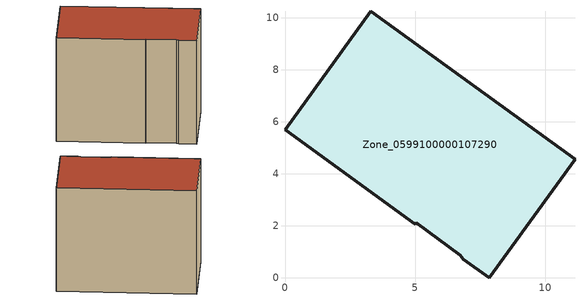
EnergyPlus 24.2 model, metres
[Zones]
Zone_0599100000107290
 floor ground (C_G): 6.86,0.72 6.74,0.86 5.04,2.11 5.01,2.06 0,5.69 3.31,10.26 11.15,4.57 7.85,0 z0
 wall outside (C_F): 0,5.69 5.01,2.06 5.04,2.11 6.74,0.86 6.86,0.72 7.85,0 11.15,4.57 3.31,10.26 0,5.69 z0:7.76
 roof outside (C_R): 6.74,0.86 6.86,0.72 7.85,0 11.15,4.57 3.31,10.26 0,5.69 5.01,2.06 5.04,2.11 z7.76
[BUILDING]
Pand.0599100000107290: North Axis=0; Terrain=City; Loads Convergence Tolerance Value=0.04; Temperature Convergence Tolerance Value=0.4; Solar Distribution=FullExterior; Maximum Number of Warmup Days=25; Minimum Number of Warmup Days=1
[Site:Location]
Rotterdam.The.Hague.AP_ZH_NLD Design_Conditions: Latitude=51.96; Longitude=4.45; Time Zone=1; Elevation=-4.5
[SITE:GROUNDTEMPERATURE:BUILDINGSURFACE]
18, 18, 18, 18, 18, 18, 18, 18, 18, 18, 18, 18
[MATERIAL] Thermal Absorptance=0.9; Solar Absorptance=0.7; Visible Absorptance=0.7
Name | Roughness | Thickness | Conductivity | Density | Specific Heat
G.TC.1975-1991 | MediumSmooth | 0.15 | 0.288461 | 540 | 1210
F.TC.1975-1991 | Rough | 0.3 | 0.230769 | 1920 | 840
R.TC.1975-1991 | MediumRough | 0.2 | 0.153846 | 1500 | 1000
[CONSTRUCTION]
C_G: G.TC.1975-1991
C_F: F.TC.1975-1991
C_R: R.TC.1975-1991
[ZONE]
Zone_0599100000107290: Type=1; Multiplier=1; Ceiling Height=Autocalculate; Volume=Autocalculate; Floor Area=autocalculate; Part of Total Floor Area=Yes
[ZONEINFILTRATION:DESIGNFLOWRATE]
Infil_Zone_0599100000107290: Zone or ZoneList or Space or SpaceList=Zone_0599100000107290; Schedule=AlwaysOn; Design Flow Rate Calculation Method=Flow/Area; Flow Rate per Floor Area=0.003; Constant Term Coefficient=1; Temperature Term Coefficient=0; Velocity Term Coefficient=0; Velocity Squared Term Coefficient=0
[HVACTEMPLATE:ZONE:IDEALLOADSAIRSYSTEM]
Zone_0599100000107290: Maximum Heating Supply Air Temperature=50; Minimum Cooling Supply Air Temperature=13; Maximum Heating Supply Air Humidity Ratio=0.0156; Minimum Cooling Supply Air Humidity Ratio=0.0077; Heating Limit=NoLimit; Cooling Limit=NoLimit; Dehumidification Control Type=ConstantSensibleHeatRatio; Cooling Sensible Heat Ratio=0.7; Dehumidification Setpoint=60; Humidification Control Type=None; Humidification Setpoint=30; Outdoor Air Method=None; Outdoor Air Flow Rate per Person=0.00944; Outdoor Air Flow Rate per Zone Floor Area=0; Outdoor Air Flow Rate per Zone=0; Demand Controlled Ventilation Type=None; Outdoor Air Economizer Type=NoEconomizer; Heat Recovery Type=None; Sensible Heat Recovery Effectiveness=0.7; Latent Heat Recovery Effectiveness=0.65
[ZONECONTROL:THERMOSTAT]
ThermostatControl_Zone_0599100000107290: Zone or ZoneList=Zone_0599100000107290; Control Type Schedule=DualSetpointControlType; Control 1=Thermostat_Zone_0599100000107290; Temperature Difference Between Cutout And Setpoint=0
[THERMOSTATSETPOINT:DUALSETPOINT]
Thermostat_Zone_0599100000107290: Heating Setpoint Temperature Schedule=HeatingSetpoint_Zone_0599100000107290; Cooling Setpoint Temperature Schedule=CoolingSetpoint_Zone_0599100000107290
[SCHEDULE:COMPACT]
HeatingSetpoint_Zone_0599100000107290: Through: 12/31, For: AllDays, Until: 24:00, 21
CoolingSetpoint_Zone_0599100000107290: Through: 12/31, For: AllDays, Until: 24:00, 24
DualSetpointControlType: Through: 12/31, For: AllDays, Until: 24:00, 4
AlwaysOn: Through: 12/31, For: AllDays, Until: 24:00, 1
